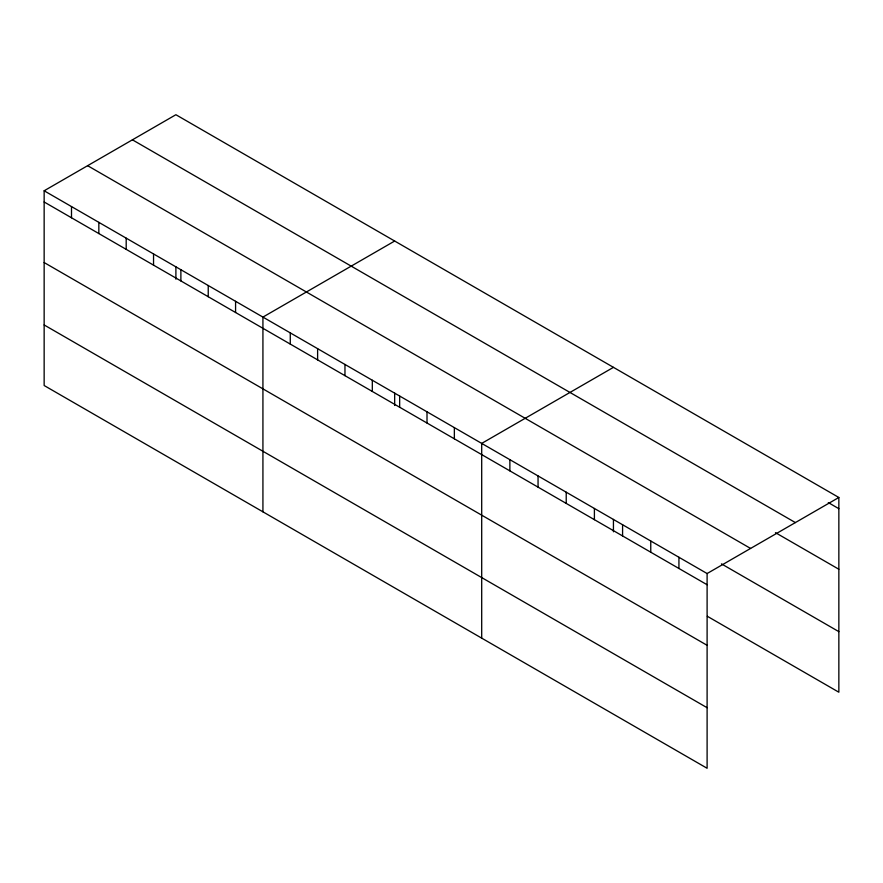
<?xml version="1.0" encoding="UTF-8"?>
<svg xmlns="http://www.w3.org/2000/svg" width="883" height="883" viewBox="0 0 883 883"><rect width="100%" height="100%" fill="white"/><g stroke="black" fill="none" stroke-linecap="round" stroke-linejoin="round"><path stroke-width="1.32" d="M44.15 190.783L707.106 573.542L707.106 768.276L44.15 385.518L44.15 190.783L175.894 114.724L838.85 497.482L838.85 692.217L707.36 616.301M394.668 241.037L262.924 317.096L262.924 511.831M613.442 367.35L481.699 443.409L481.699 638.133M707.106 573.542L838.85 497.482M828.287 502.582L838.85 508.685M132.417 139.823L795.373 522.581M775.451 532.648L838.85 569.248M87.627 165.684L750.583 548.442M721.455 563.873L838.85 631.643M44.15 201.986L707.106 584.745M44.15 262.549L707.106 645.307M44.15 324.955L707.106 707.713M678.928 557.272L678.928 568.475M650.76 541.003L650.76 552.206M622.581 524.745L622.581 535.948M613.442 519.403L613.442 531.798M594.402 508.476L594.402 519.679M566.224 492.206L566.224 503.409M538.056 475.937L538.056 487.14M509.877 459.668L509.877 470.871M454.359 427.615L454.359 438.818M427.008 411.831L427.008 423.034M399.657 396.037L399.657 407.24M394.668 393.101L394.668 405.485M372.317 380.253L372.317 391.456M344.966 364.458L344.966 375.661M317.615 348.675L317.615 359.878M290.275 332.891L290.275 344.083M235.573 301.313L235.573 312.505M208.233 285.518L208.233 296.721M180.883 269.734L180.883 280.937M175.894 266.787L175.894 279.171M153.543 253.94L153.543 265.143M126.192 238.156L126.192 249.359M98.841 222.361L98.841 233.565M71.501 206.578L71.501 217.781"/></g></svg>
